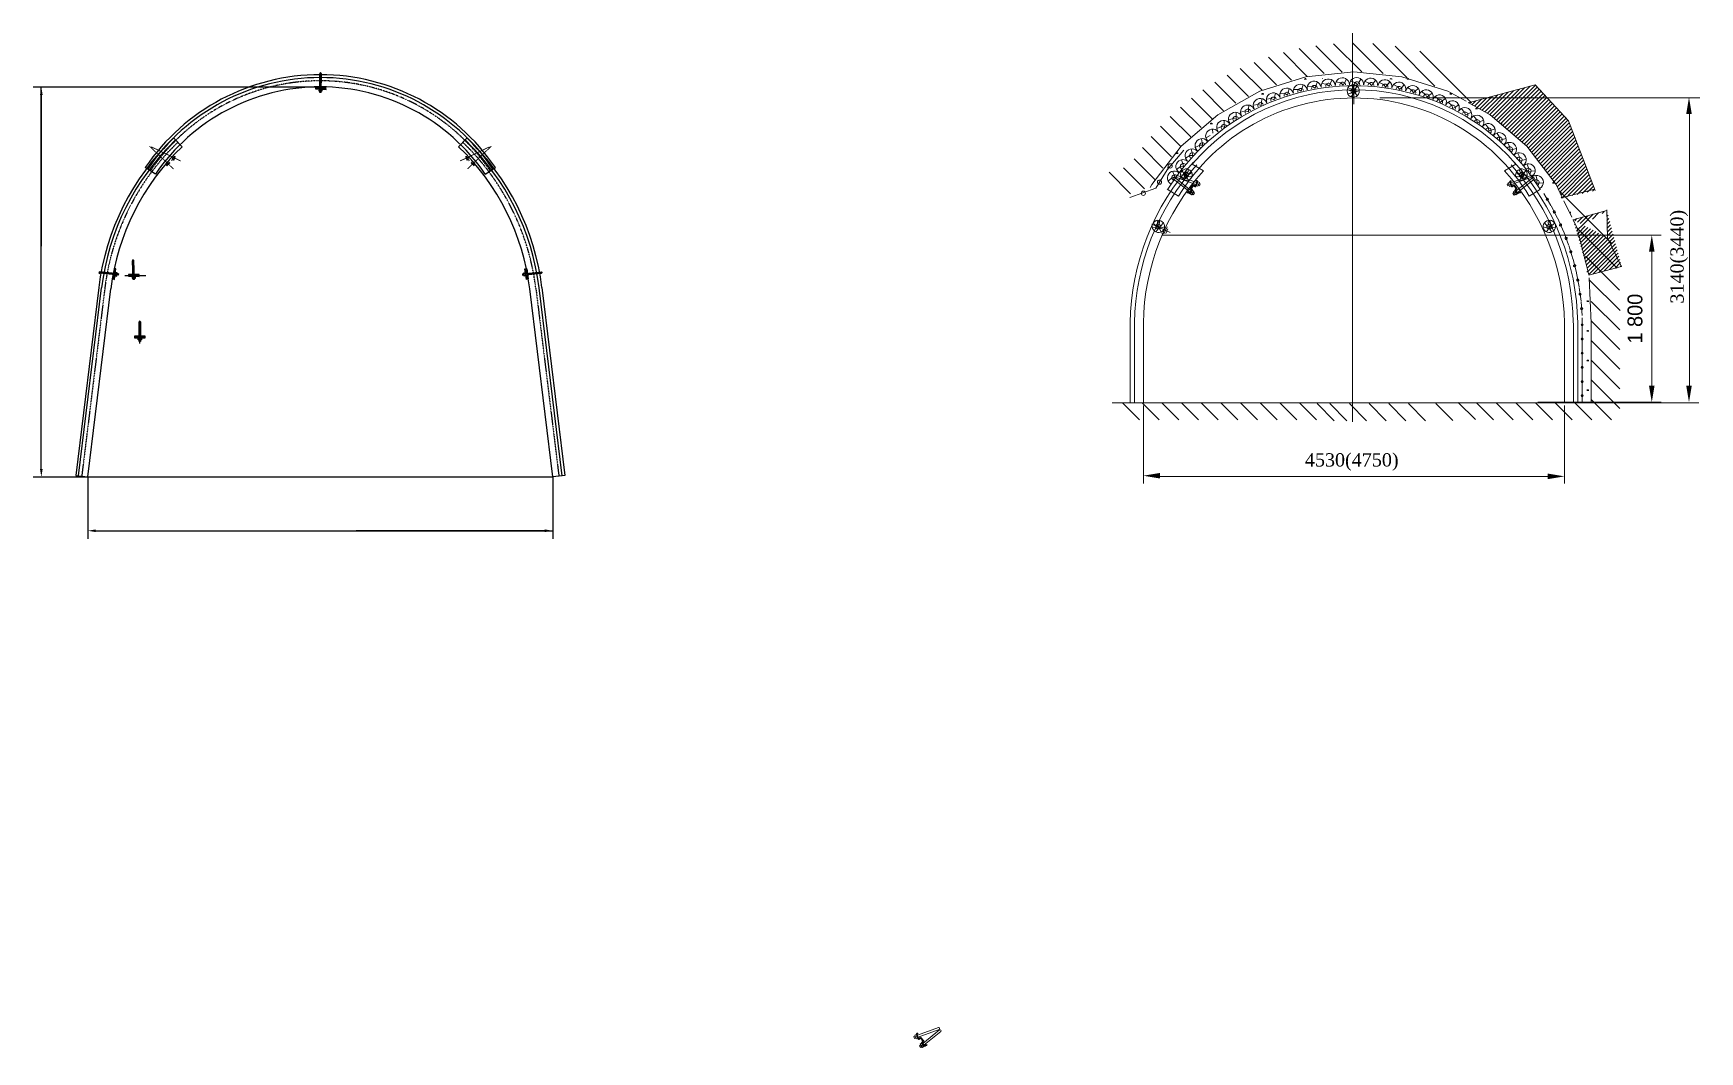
# Model space of a CAD drawing. Header units: millimetres. Extents: x -46762 to 161452, y -66984 to 31524.
# Drawn here: x 75306 to 94044, y 20070 to 31524 of the extents above; entities that cross this region are included whole.
import ezdxf

# ---------------------------------------------------------------- set-up
doc = ezdxf.new("R2010")
doc.units = ezdxf.units.MM
doc.header["$LTSCALE"] = 0.5
doc.linetypes.add('IRA2', pattern=[4, 2, -1, 0, -1])
doc.layers.add('АП155', color=130, linetype='Continuous')
doc.styles.get("Standard").update_dxf_attribs({"font": 'TIMES.TTF'})
doc.styles.add('‘’ЂЌ„Ђђ’', font='txt')
pattern_1 = [(45, (-37921.782, 91873.847), (-22.381717, 22.381717), [])]

# ---------------------------------------------------------------- blocks, each defined once
blk = doc.blocks.new('змк')
at = {"color": 7, "linetype": 'Continuous'}
for points, const_width in [([(151003, -99103), (151197, -99422)], 10), ([(151021, -99116), (151299, -99356)], 10), ([(151200, -99330), (151246, -99263)], 10), ([(151220, -99329), (151251, -99286)], 20), ([(151104, -99362), (151178, -99318)], 10), ([(151129, -99366), (151177, -99339)], 20)]:
    blk.add_lwpolyline(points, dxfattribs=dict(at, const_width=const_width))
blk = doc.blocks.new('A$C0CA9413D')
h = blk.add_hatch(color=256)
h.paths.add_polyline_path([(0, 0), (18, 3), (13, 39), (-5, 37)])
h.paths.add_polyline_path([(10, 79), (24, -39), (44, -35), (30, 80)])
edge = h.paths.add_edge_path()
edge.add_line((-17, 8), (-20, 23))
edge.add_line((-17, 8), (194, 42))
edge.add_line((-20, 23), (187, 57))
edge.add_arc((190, 50), 8.33, 295.5173, 475.5173)
h = blk.add_hatch(color=256)
h.paths.add_polyline_path([(-4, 26), (-20, 23), (-17, 8), (-1, 10)])
h.paths.add_polyline_path([(114, 29), (112, 45), (41, 33), (43, 17)])
h.paths.add_polyline_path([(144, 50), (112, 45), (114, 29), (146, 34)])
blk.add_hatch(color=256).paths.add_polyline_path([(194, 42, 0.999659), (187, 57), (112, 45), (114, 29)])
for points in [[(-20, 23), (187, 57)], [(-17, 8), (-20, 23)], [(-17, 8), (194, 42)], [(176, 53), (176, 54)]]:
    blk.add_lwpolyline(points)
for points in [[(0, 0), (18, 3), (13, 39), (-5, 37)], [(10, 79), (24, -39), (44, -35), (30, 80)]]:
    blk.add_lwpolyline(points, close=True)
blk.add_arc((190, 50), 8.33, 295.5173, 115.5173)
blk = doc.blocks.new('змк2')
at = {"rotation": 80.65519003907019}
blk.add_blockref('A$C0CA9413D', (152733, -98691), dxfattribs=at)
blk = doc.blocks.new('верблюд')
at = {"layer": 'АП155', "color": 7, "lineweight": 9}
for p, q in [((-220599, -79681), (-220460, -79881)), ((-220441, -79868), (-220580, -79668)), ((-220575, -79664), (-220372, -79814)), ((-220358, -79796), (-220561, -79645)), ((-220493, -79873), (-220486, -79868)), ((-220493, -79875), (-220491, -79879)), ((-220488, -79880), (-220487, -79879)), ((-220484, -79879), (-220468, -79895)), ((-220483, -79868), (-220467, -79884)), ((-220465, -79895), (-220426, -79868)), ((-220464, -79884), (-220436, -79865)), ((-220463, -79896), (-220426, -79870)), ((-220443, -79838), (-220402, -79809)), ((-220436, -79863), (-220443, -79840)), ((-220435, -79876), (-220436, -79875)), ((-220425, -79866), (-220433, -79843)), ((-220432, -79841), (-220403, -79820)), ((-220430, -79871), (-220430, -79871)), ((-220426, -79870), (-220415, -79886)), ((-220385, -79838), (-220400, -79821)), ((-220384, -79826), (-220399, -79809)), ((-220374, -79832), (-220383, -79838)), ((-220353, -79789), (-220380, -79825)), ((-220342, -79789), (-220374, -79832)), ((-220371, -79829), (-220344, -79793)), ((-220355, -79840), (-220371, -79829)), ((-220365, -79819), (-220364, -79820)), ((-220357, -79781), (-220353, -79787)), ((-220342, -79823), (-220357, -79811)), ((-220356, -79778), (-220352, -79776)), ((-220328, -79805), (-220355, -79840)), ((-220351, -79802), (-220351, -79801)), ((-220349, -79776), (-220342, -79787)), ((-220349, -79831), (-220335, -79841)), ((-220344, -79793), (-220328, -79805)), ((-220322, -79823), (-220335, -79813)), ((-220335, -79841), (-220322, -79823)), ((-220452, -79912), (-220463, -79896)), ((-220460, -79892), (-220460, -79892)), ((-220455, -79888), (-220454, -79890)), ((-220415, -79886), (-220452, -79912)), ((-220445, -79883), (-220433, -79899)), ((-220443, -79906), (-220434, -79919)), ((-220434, -79919), (-220415, -79905)), ((-220415, -79905), (-220424, -79892))]:
    blk.add_line(p, q, dxfattribs=at)
for centre, radius, start, end in [((-220588, -79678), 12.2, 52.9902, 196.7353), ((-220564, -79657), 12.3, 72.3274, 213.5218), ((-220492, -79874), 1.92, 124.8283, 214.8283), ((-220489, -79878), 1.92, 214.8283, 304.8283), ((-220486, -79880), 1.92, 45.6214, 124.8283), ((-220485, -79869), 1.74, 40.5391, 129.9106), ((-220442, -79839), 1.92, 124.8283, 198.8703), ((-220438, -79863), 1.92, 304.8283, 18.8703), ((-220431, -79843), 1.92, 124.8283, 198.8703), ((-220427, -79867), 1.92, 304.8283, 18.8703), ((-220402, -79822), 1.92, 42.5825, 124.8283), ((-220401, -79811), 1.92, 42.5825, 124.8283), ((-220384, -79836), 1.92, 222.5825, 304.8283), ((-220382, -79824), 2.92, 239.3212, 323.1696), ((-220375, -79831), 1.92, 304.8283, 323.1975), ((-220375, -79831), 1.92, 304.8283, 323.1975), ((-220375, -79831), 1.92, 304.8283, 323.1975), ((-220375, -79831), 1.92, 304.8283, 323.1975), ((-220355, -79780), 1.92, 115.0505, 214.8283), ((-220354, -79788), 1.92, 323.1975, 34.8283), ((-220351, -79777), 1.92, 34.8283, 115.0505), ((-220344, -79788), 1.92, 323.1975, 34.8283), ((-220466, -79894), 1.69, 218.7556, 311.6941), ((-220465, -79883), 1.92, 225.6214, 304.8283)]:
    blk.add_arc(centre, radius, start, end, dxfattribs=at)
blk = doc.blocks.new('ск16')
for points in [[(76563, 28117), (76443, 28117), (76443, 28097), (76563, 28097)], [(76522, 28097), (76522, 28075), (76484, 28075), (76484, 28097)], [(76495, 28075), (76511, 28075), (76511, 28057), (76495, 28057)]]:
    blk.add_hatch(color=9).paths.add_polyline_path(points)
h = blk.add_hatch(color=9)
edge = h.paths.add_edge_path()
edge.add_line((76511, 28277), (76511, 28117))
edge.add_line((76511, 28117), (76495, 28117))
edge.add_line((76495, 28117), (76495, 28277))
edge.add_arc((76503, 28277), 8, 0, 180, ccw=False)
at = {"color": 7}
for p, q in [((76443, 28117), (76443, 28097)), ((76563, 28117), (76443, 28117)), ((76495, 28117), (76495, 28277)), ((76511, 28117), (76511, 28277)), ((76563, 28097), (76563, 28117)), ((76443, 28097), (76563, 28097)), ((76495, 28075), (76495, 28057)), ((76511, 28075), (76511, 28057))]:
    blk.add_line(p, q, dxfattribs=at)
for points in [[(76511, 28277), (76511, 28117), (76495, 28117), (76495, 28277)], [(76503, 28097), (76522, 28097), (76522, 28075), (76484, 28075), (76484, 28097), (76522, 28097)], [(76522, 28097), (76522, 28075), (76484, 28075), (76484, 28097), (76522, 28097)], [(76495, 28075), (76511, 28075), (76511, 28057), (76495, 28057), (76495, 28075)]]:
    blk.add_lwpolyline(points, dxfattribs=at)
blk.add_arc((76503, 28277), 8, 0, 180, dxfattribs=at)

msp = doc.modelspace()

# ---------------------------------------------------------------- hatches: boundary and pattern name
at = {"lineweight": 9}
h = msp.add_hatch(dxfattribs=at)
h.set_pattern_fill('ANSI31', scale=9.9693, style=0)
h.set_pattern_definition(pattern_1)
edge = h.paths.add_edge_path()
edge.add_line((92499.04, 29678.49), (92429.4, 29822.32))
edge.add_line((92429.4, 29822.32), (92098.84, 30253.06))
edge.add_line((92098.84, 30253.06), (91688.01, 30608.05))
edge.add_line((91688.01, 30608.05), (91440.4, 30746.24))
edge.add_line((91439.92, 30742.08), (92193.71, 30944.06))
edge.add_line((92193.71, 30944.06), (92570.53, 30538.11))
edge.add_line((92570.53, 30538.11), (92868.36, 29754.4))
edge.add_line((92504.7, 29675.34), (92862.02, 29771.08))
h = msp.add_hatch(dxfattribs=at)
h.set_pattern_fill('ANSI31', scale=9.9693, style=0)
h.set_pattern_definition(pattern_1)
edge = h.paths.add_edge_path()
edge.add_line((92999.12, 29536.7), (93006.38, 29224.66))
edge.add_line((92618.26, 29427.1), (92999.29, 29529.2))
edge.add_line((92666.03, 29333.65), (92621.7, 29425.2))
edge.add_line((92798.96, 28807.22), (92666.03, 29333.65))
edge.add_line((92796.22, 28803.92), (93164.06, 28902.48))
edge.add_line((93006.38, 29224.66), (93166.2, 28898.11))
h = msp.add_hatch(color=256)
h.paths.add_polyline_path([(76453.74, 28771.44), (76453.32, 28790.1), (76416.41, 28789.27), (76416.83, 28770.61)])
h.paths.add_polyline_path([(76376.91, 28790.67), (76495.01, 28790.3), (76494.33, 28810.53), (76377.71, 28810.73)])
edge = h.paths.add_edge_path()
edge.add_line((76444.11, 28755.12), (76428.38, 28754.34))
edge.add_line((76444.11, 28755.12), (76435.88, 28968.89))
edge.add_line((76428.38, 28754.34), (76420.08, 28963.64))
edge.add_arc((76427.98, 28966.26), 8.33, 18.40874, 198.40874)
msp.add_hatch(color=256).paths.add_polyline_path([(76435.88, 28968.89, 0.99965899), (76420.08, 28963.64), (76423.07, 28888.08), (76438.99, 28888.05)])
h = msp.add_hatch(color=256)
h.paths.add_polyline_path([(76427.72, 28770.85), (76428.38, 28754.34), (76444.11, 28755.12), (76443.49, 28771.21)])
h.paths.add_polyline_path([(76438.99, 28888.05), (76423.07, 28888.08), (76425.94, 28815.87), (76441.77, 28815.84)])
h.paths.add_polyline_path([(76421.77, 28920.88), (76423.07, 28888.08), (76438.99, 28888.05), (76437.73, 28920.85)])

# ---------------------------------------------------------------- linework, layer by layer
at = {"color": 7, "lineweight": 9}
for p, q in [((90138.16, 31523.72), (90138.16, 27153.24)), ((91439.92, 30742.08), (92193.71, 30944.06)), ((92193.71, 30944.06), (92570.53, 30538.11)), ((92570.53, 30538.11), (92868.36, 29754.4)), ((88056.35, 29988.68), (88243.39, 30209.06)), ((87926.86, 29782.67), (88056.35, 29988.68)), ((87634.32, 29677.27), (87926.86, 29782.67)), ((92504.7, 29675.34), (92862.02, 29771.08)), ((92618.26, 29427.1), (92999.29, 29529.2)), ((92999.12, 29536.7), (93006.38, 29224.66)), ((92406.59, 29253.39), (87999.25, 29253.39)), ((92225.1, 29254.84), (93609.89, 29254.84)), ((93006.38, 29224.66), (93166.2, 28898.11)), ((93505.39, 27561.94), (93505.39, 29066.74)), ((92796.22, 28803.92), (93164.06, 28902.48)), ((92225.1, 27373.84), (93609.89, 27373.84))]:
    msp.add_line(p, q, dxfattribs=at)
at = {"color": 7, "linetype": 'ByBlock', "lineweight": 9}
for p, q in [((89631.96, 31039.19), (89362.96, 31308.2)), ((89822.14, 31070.15), (89541.01, 31351.28)), ((90025.52, 31087.9), (89728.93, 31384.49)), ((90244.95, 31089.6), (89928.14, 31406.41)), ((90484.94, 31070.74), (90140.64, 31415.04)), ((90753.41, 31023.4), (90369.34, 31407.47)), ((91067.05, 30930.89), (90618.86, 31379.09)), ((91478.23, 30740.84), (90897.18, 31321.9)), ((89124.03, 30883.73), (88878.69, 31129.07)), ((89284.09, 30944.8), (89032.5, 31196.39)), ((89453.07, 30996.96), (89193.72, 31256.3)), ((88827.91, 30737.59), (88591.5, 30974)), ((88972.16, 30814.47), (88731.81, 31054.82)), ((89615.78, 31035.9), (89097.95, 30872.64)), ((89585.62, 30944.91), (89571.05, 30900.2)), ((89622.33, 31006.31), (89598.27, 31006.31)), ((89604.32, 31006.36), (89600.47, 31013.03)), ((89607.3, 31006.47), (89607.3, 31016.09)), ((89610.3, 31006.47), (89610.3, 31018.5)), ((89613.31, 31006.47), (89613.31, 31016.09)), ((90155.92, 31091.08), (89615.78, 31035.9)), ((89616.38, 31006.31), (89620.23, 31012.98)), ((89689.53, 30925.92), (89632.91, 30930.89)), ((89718.49, 30905.82), (89689.53, 30925.92)), ((89728.77, 30933), (89718.49, 30905.82)), ((89746.21, 30976.68), (89728.77, 30933)), ((89848.67, 30951), (89792.49, 30959.62)), ((89802.75, 31017.34), (89802.75, 31018.5)), ((89876.26, 30929.07), (89848.67, 30951)), ((89888.29, 30955.53), (89876.26, 30929.07)), ((89908.52, 30997.98), (89888.29, 30955.53)), ((90009.1, 30965.72), (89953.6, 30977.97)), ((90035.22, 30942.05), (90009.1, 30965.72)), ((90048.93, 30967.67), (90035.22, 30942.05)), ((90071.87, 31008.73), (90048.93, 30967.67)), ((90170.15, 30970.02), (90115.56, 30985.83)), ((90142.58, 30945.77), (90152.82, 30904.68)), ((90696.06, 31035.9), (90155.92, 31091.08)), ((90156.12, 30726.83), (90156.12, 30951.58)), ((90190.7, 30931.49), (90169.22, 30897.12)), ((90194.67, 30944.71), (90170.15, 30970.02)), ((90210.02, 30969.39), (90194.67, 30944.71)), ((90235.57, 31008.87), (90210.02, 30969.39)), ((90331.13, 30963.88), (90277.68, 30983.19)), ((90353.97, 30937.03), (90331.13, 30963.88)), ((90370.88, 30960.67), (90353.97, 30937.03)), ((90398.93, 30998.41), (90370.88, 30960.67)), ((90491.38, 30947.32), (90439.3, 30970.06)), ((90512.43, 30919.05), (90491.38, 30947.32)), ((90530.84, 30941.54), (90512.43, 30919.05)), ((90561.28, 30977.39), (90530.84, 30941.54)), ((90564.96, 31009.13), (90562.7, 31013.03)), ((90569.53, 31008.4), (90569.53, 31016.09)), ((90572.54, 31007.92), (90572.54, 31018.5)), ((90575.55, 31007.43), (90575.55, 31016.09)), ((90578.94, 31006.88), (90582.47, 31012.98)), ((90584.57, 31006.31), (90582.42, 31006.31)), ((90650.23, 30920.42), (90599.72, 30946.48)), ((90669.4, 30890.84), (90650.23, 30920.42)), ((90721.92, 30945.9), (90689.23, 30912.1)), ((91213.89, 30872.64), (90696.06, 31035.9)), ((90777.01, 31006.31), (90752.96, 31006.31)), ((90759, 31006.36), (90755.15, 31013.03)), ((90761.98, 31006.47), (90761.98, 31016.09)), ((90764.99, 31006.47), (90764.99, 31018.49)), ((90767.99, 31006.47), (90767.99, 31016.09)), ((90771.06, 31006.31), (90774.91, 31012.98)), ((88560.74, 30562.5), (88329.53, 30793.71)), ((88690.87, 30653.49), (88457.48, 30886.89)), ((89097.95, 30872.64), (88623.83, 30608.05)), ((89115.21, 30741.65), (89112.24, 30712.73)), ((89120.87, 30788.33), (89115.21, 30741.65)), ((89141.21, 30839.64), (89117.16, 30839.64)), ((89123.2, 30839.7), (89119.35, 30846.37)), ((89126.18, 30839.81), (89126.18, 30849.43)), ((89129.18, 30839.81), (89129.18, 30851.84)), ((89132.19, 30839.81), (89132.19, 30849.43)), ((89135.26, 30839.65), (89139.11, 30846.31)), ((89226.49, 30789.78), (89169.98, 30783.71)), ((89258.79, 30775.66), (89226.49, 30789.78)), ((89263.63, 30804.32), (89258.79, 30775.66)), ((89272.3, 30850.53), (89263.63, 30804.32)), ((89377.79, 30845.14), (89321, 30842.75)), ((89409.1, 30828.95), (89377.79, 30845.14)), ((89415.78, 30857.24), (89409.1, 30828.95)), ((89427.43, 30902.8), (89415.78, 30857.24)), ((89532.35, 30890.58), (89475.53, 30891.87)), ((89562.55, 30872.4), (89532.35, 30890.58)), ((89571.05, 30900.2), (89562.55, 30872.4)), ((90106.68, 30880.47), (90082.31, 30892.42)), ((90134.85, 30897.12), (90087.59, 30910.01)), ((90134.85, 30854.17), (90087.6, 30841.27)), ((90156.33, 30875.64), (90106.68, 30880.47)), ((90149.06, 30835.73), (90122.85, 30810.32)), ((90156.33, 30875.64), (90134.85, 30897.12)), ((90156.33, 30875.65), (90134.85, 30854.17)), ((90156.32, 30875.64), (90149.06, 30835.73)), ((90152.82, 30904.68), (90156.32, 30875.64)), ((90169.22, 30897.12), (90156.33, 30875.64)), ((90169.22, 30854.17), (90156.33, 30875.65)), ((90186.61, 30868.38), (90156.33, 30875.64)), ((90190.7, 30819.81), (90169.22, 30854.17)), ((90216.24, 30875.65), (90186.61, 30868.38)), ((90446.25, 30796.99), (94044.01, 30796.99)), ((90689.23, 30912.1), (90669.4, 30890.84)), ((90806.99, 30883.29), (90758.28, 30912.57)), ((90824.21, 30852.53), (90806.99, 30883.29)), ((90845.37, 30872.46), (90824.21, 30852.53)), ((90880.19, 30904.07), (90845.37, 30872.46)), ((90961.03, 30836.08), (90914.31, 30868.45)), ((90976.22, 30804.27), (90961.03, 30836.08)), ((90998.62, 30822.78), (90976.22, 30804.27)), ((91035.41, 30852.07), (90998.62, 30822.78)), ((91111.68, 30778.99), (91067.16, 30814.32)), ((91124.77, 30746.27), (91111.68, 30778.99)), ((91148.33, 30763.29), (91124.77, 30746.27)), ((91186.94, 30790.13), (91148.33, 30763.29)), ((91416.35, 30759.66), (91213.89, 30872.64)), ((91258.31, 30712.26), (91216.18, 30750.41)), ((91258.13, 30839.64), (91234.08, 30839.64)), ((91240.12, 30839.7), (91236.27, 30846.37)), ((91243.1, 30839.8), (91243.1, 30849.42)), ((91246.1, 30839.8), (91246.1, 30851.83)), ((91249.11, 30839.8), (91249.11, 30849.42)), ((91252.18, 30839.65), (91256.03, 30846.31)), ((91688.01, 30608.05), (91440.4, 30746.24)), ((88320.4, 30360.58), (88091.3, 30589.67)), ((88437.29, 30464.81), (88207.5, 30694.6)), ((88623.83, 30608.05), (88213, 30253.06)), ((88695.14, 30544.9), (88698.61, 30498.01)), ((88798.49, 30566.73), (88744.21, 30549.86)), ((88832.9, 30559.12), (88798.49, 30566.73)), ((88831.69, 30635.19), (88832.11, 30588.17)), ((88832.11, 30588.17), (88832.9, 30559.12)), ((88936.23, 30650.28), (88880.98, 30636.96)), ((88970.08, 30640.45), (88936.23, 30650.28)), ((88971.18, 30669.5), (88970.08, 30640.45)), ((88973.8, 30716.45), (88971.18, 30669.5)), ((89079.1, 30724.74), (89023.1, 30715.02)), ((89112.24, 30712.73), (89079.1, 30724.74)), ((91269.26, 30678.76), (91258.31, 30712.26)), ((91293.88, 30694.22), (91269.26, 30678.76)), ((91334.14, 30718.51), (91293.88, 30694.22)), ((91400.32, 30636.18), (91360.74, 30676.97)), ((91409.08, 30602.04), (91400.32, 30636.18)), ((91434.64, 30615.87), (91409.08, 30602.04)), ((91476.4, 30637.5), (91434.64, 30615.87)), ((91537.1, 30551.06), (91500.25, 30594.33)), ((91546.8, 30672.98), (91522.75, 30672.98)), ((91528.79, 30673.03), (91524.94, 30679.7)), ((91531.77, 30673.13), (91531.77, 30682.76)), ((91534.78, 30673.13), (91534.78, 30685.16)), ((91543.63, 30516.42), (91537.1, 30551.06)), ((91537.78, 30673.13), (91537.78, 30682.76)), ((91540.85, 30672.98), (91544.7, 30679.65)), ((91613.1, 30547.45), (91570.03, 30528.57)), ((92098.84, 30253.06), (91688.01, 30608.05)), ((93929.87, 30672.37), (93929.87, 27492.16)), ((88106.06, 30132.65), (87876.26, 30362.45)), ((88209.99, 30249.85), (87980.89, 30478.95)), ((88540.65, 30373.78), (88489.02, 30350.04)), ((88563.87, 30506.31), (88539.81, 30506.31)), ((88545.86, 30506.37), (88542.01, 30513.04)), ((88548.83, 30506.48), (88548.83, 30516.1)), ((88551.84, 30506.48), (88551.84, 30518.51)), ((88554.85, 30506.48), (88554.85, 30516.1)), ((88557.92, 30506.32), (88561.77, 30512.98)), ((88564.72, 30445.96), (88571.22, 30399.39)), ((88666.44, 30474.44), (88613.38, 30454.09)), ((88701.28, 30469.07), (88666.44, 30474.44)), ((88698.61, 30498.01), (88701.28, 30469.07)), ((91570.03, 30528.57), (91543.63, 30516.42)), ((91668.08, 30457.26), (91634.11, 30502.82)), ((91672.35, 30422.27), (91668.08, 30457.26)), ((91699.49, 30432.69), (91672.35, 30422.27)), ((91743.69, 30448.73), (91699.49, 30432.69)), ((91792.71, 30355.17), (91761.76, 30402.84)), ((91823.91, 30506.31), (91811.42, 30506.31)), ((91817.46, 30506.37), (91813.61, 30513.04)), ((91820.44, 30506.47), (91820.44, 30509.09)), ((91823.45, 30506.47), (91823.45, 30506.69)), ((88008.7, 30008.88), (87777.46, 30240.12)), ((88213, 30253.06), (87882.44, 29822.32)), ((88178.98, 30172.99), (88154.92, 30172.99)), ((88160.96, 30173.04), (88157.12, 30179.71)), ((88163.94, 30173.15), (88163.94, 30182.78)), ((88166.95, 30173.15), (88166.95, 30185.18)), ((88169.95, 30173.15), (88169.95, 30182.78)), ((88173.03, 30172.99), (88176.88, 30179.65)), ((88324.46, 30223.8), (88336.93, 30178.46)), ((88336.93, 30178.46), (88345.14, 30150.58)), ((88421.65, 30265.19), (88371.66, 30238.15)), ((88456.88, 30264.37), (88421.65, 30265.19)), ((88440.99, 30338.78), (88450.5, 30292.72)), ((88450.5, 30292.72), (88456.88, 30264.37)), ((91794.71, 30319.98), (91792.71, 30355.17)), ((91822.46, 30328.61), (91794.71, 30319.98)), ((91867.61, 30341.77), (91822.46, 30328.61)), ((91910.46, 30245.22), (91882.67, 30294.8)), ((91910.18, 30209.98), (91910.46, 30245.22)), ((91938.43, 30216.8), (91910.18, 30209.98)), ((91984.34, 30227), (91938.43, 30216.8)), ((92020.85, 30127.88), (91996.33, 30179.15)), ((92429.4, 29822.32), (92098.84, 30253.06)), ((87802.31, 29772.97), (87565.85, 30009.43)), ((87918.02, 29878.42), (87684.59, 30111.86)), ((88069.05, 30006.32), (88058.7, 30006.32)), ((88064.74, 30006.38), (88060.89, 30013.05)), ((88067.72, 30006.49), (88067.72, 30016.11)), ((88070.72, 30008.53), (88070.72, 30018.52)), ((88073.73, 30012.47), (88073.73, 30016.11)), ((88205.96, 30026.05), (88159.88, 29992.78)), ((88241, 30029.79), (88205.96, 30026.05)), ((88215.63, 30101.52), (88231, 30057.08)), ((88231, 30057.08), (88241, 30029.79)), ((88309.93, 30149.12), (88261.79, 30118.9)), ((88263.58, 29955.92), (88280.48, 29998.74)), ((88345.14, 30150.58), (88309.93, 30149.12)), ((88462.63, 29976.1), (88336.4, 30053.4)), ((91849.21, 29976.1), (91975.44, 30053.4)), ((92018.28, 30092.73), (92020.85, 30127.88)), ((92046.92, 30097.7), (92018.28, 30092.73)), ((92048.26, 29955.92), (92031.36, 29998.74)), ((92093.39, 30104.91), (92046.92, 30097.7)), ((92123.4, 30003.63), (92102.25, 30056.38)), ((92118.56, 29968.72), (92123.4, 30003.63)), ((92305.04, 30006.32), (92292.54, 30006.32)), ((92298.58, 30006.38), (92294.73, 30013.04)), ((92301.56, 30006.47), (92301.56, 30011.02)), ((92304.57, 30006.47), (92304.57, 30006.96)), ((87642.71, 29719.87), (87402.29, 29960.29)), ((87882.44, 29822.32), (87866.32, 29789.02)), ((88110.18, 29896.51), (88066.35, 29860.32)), ((88144.91, 29902.51), (88110.18, 29896.51)), ((88114.94, 29972.45), (88133.16, 29929.1)), ((88133.16, 29929.1), (88144.91, 29902.51)), ((88206.27, 29933.25), (88244.22, 29930.06)), ((88244.22, 29930.06), (88267.65, 29927.66)), ((88267.65, 29927.66), (88263.58, 29955.92)), ((88267.64, 29927.67), (88295.9, 29931.74)), ((88276.54, 29905.88), (88267.64, 29927.67)), ((88290.31, 29870.36), (88276.54, 29905.88)), ((88295.9, 29931.74), (88332.21, 29960.04)), ((92015.94, 29931.74), (91979.63, 29960.04)), ((92044.2, 29927.67), (92015.94, 29931.74)), ((92021.53, 29870.36), (92035.3, 29905.88)), ((92035.3, 29905.88), (92044.2, 29927.67)), ((92044.19, 29927.66), (92048.26, 29955.92)), ((92067.62, 29930.06), (92044.19, 29927.66)), ((92105.57, 29933.25), (92067.62, 29930.06)), ((92147.46, 29971.83), (92118.56, 29968.72)), ((92194.3, 29976.01), (92147.46, 29971.83)), ((92217.69, 29873), (92200, 29927.01)), ((92210.6, 29838.48), (92217.69, 29873)), ((92239.64, 29839.71), (92210.6, 29838.48)), ((92286.65, 29840.85), (92239.64, 29839.71)), ((92412.82, 29839.66), (92388.76, 29839.66)), ((92394.8, 29839.71), (92390.95, 29846.38)), ((92397.78, 29839.81), (92397.78, 29849.43)), ((92400.79, 29839.81), (92400.79, 29851.84)), ((92403.8, 29839.81), (92403.8, 29849.43)), ((92406.86, 29839.66), (92410.71, 29846.33)), ((92499.04, 29678.49), (92429.4, 29822.32)), ((88183.49, 29691.97), (88057.26, 29769.28)), ((92128.35, 29691.97), (92254.58, 29769.28)), ((92292.49, 29723.59), (92372.14, 29588.1)), ((93057.56, 29161.51), (92476.97, 29742.1)), ((92509.04, 29672.99), (92484.98, 29672.99)), ((92491.02, 29673.05), (92487.18, 29679.71)), ((92494.01, 29673.14), (92494.01, 29682.77)), ((92497.01, 29673.14), (92497.01, 29685.17)), ((92500.02, 29673.14), (92500.02, 29682.77)), ((92503.09, 29673), (92506.93, 29679.67)), ((92606.67, 29456.23), (92517.72, 29639.92)), ((87943.32, 29373.58), (87951.3, 29421.9)), ((87970.19, 29392.25), (87969.48, 29419.37)), ((92341.65, 29392.25), (92342.36, 29419.37)), ((92368.52, 29373.58), (92360.54, 29421.9)), ((92375.08, 29583.66), (92446.78, 29443.8)), ((92449.46, 29439.2), (92512.97, 29295.43)), ((92596.25, 29506.33), (92581.21, 29506.33)), ((92587.25, 29506.38), (92583.4, 29513.05)), ((92590.23, 29506.48), (92590.23, 29516.1)), ((92593.24, 29506.48), (92593.24, 29513.08)), ((92666.03, 29333.65), (92621.7, 29425.2)), ((88089.25, 29283.27), (87884.94, 29376.94)), ((87888.8, 29337.13), (87928.99, 29342.33)), ((87895.87, 29386.83), (87928.95, 29360.39)), ((87928.91, 29290.64), (87947.87, 29314.55)), ((87928.95, 29360.39), (87953.89, 29345.1)), ((87928.99, 29342.33), (87953.89, 29345.1)), ((87953.89, 29345.1), (87943.32, 29373.58)), ((87947.87, 29314.55), (87953.88, 29345.1)), ((87953.88, 29345.1), (87970.19, 29392.25)), ((87953.88, 29345.1), (87982.36, 29355.67)), ((87968.03, 29324.43), (87953.88, 29345.1)), ((87953.89, 29345.1), (87993.19, 29335.07)), ((87990.31, 29290.58), (87968.03, 29324.43)), ((87982.36, 29355.67), (88013.77, 29393.25)), ((88017.71, 29267.25), (87990.21, 29279.86)), ((87993.19, 29335.07), (88027.22, 29348.31)), ((88054.7, 29347.92), (88017.71, 29267.25)), ((88063.65, 29325.96), (88039.29, 29272.84)), ((92318.65, 29335.07), (92284.62, 29348.31)), ((92329.48, 29355.67), (92298.07, 29393.25)), ((92357.95, 29345.1), (92318.65, 29335.07)), ((92321.53, 29290.58), (92343.81, 29324.43)), ((92357.96, 29345.1), (92329.48, 29355.67)), ((92357.96, 29345.1), (92341.65, 29392.25)), ((92343.81, 29324.43), (92357.96, 29345.1)), ((92357.95, 29345.1), (92368.52, 29373.58)), ((92382.89, 29360.39), (92357.95, 29345.1)), ((92382.85, 29342.33), (92357.95, 29345.1)), ((92363.97, 29314.55), (92357.96, 29345.1)), ((92382.93, 29290.64), (92363.97, 29314.55)), ((92423.04, 29337.13), (92382.85, 29342.33)), ((92415.97, 29386.83), (92382.89, 29360.39)), ((92515.38, 29290.69), (92570.48, 29143.49)), ((92798.96, 28807.22), (92666.03, 29333.65)), ((93114.75, 28883.19), (92667.02, 29330.92)), ((92572.61, 29138.61), (92619.12, 28988.48)), ((92620.97, 28983.49), (92658.73, 28830.93)), ((93143.13, 28633.68), (92759.53, 29017.28)), ((92660.29, 28825.83), (92689.19, 28671.35)), ((92794, 28839.68), (92773.66, 28839.68)), ((92779.7, 28839.73), (92775.85, 28846.39)), ((92782.68, 28839.82), (92782.68, 28849.44)), ((92785.68, 28839.82), (92785.68, 28851.85)), ((92788.69, 28839.82), (92788.69, 28849.44)), ((92791.76, 28839.68), (92793.52, 28842.73)), ((92822.71, 28264.78), (92800.47, 28772.86)), ((93150.71, 28404.97), (92806.87, 28748.81)), ((92690.44, 28666.17), (92710.37, 28510.27)), ((92711.33, 28505.03), (92722.23, 28348.24)), ((92779.7, 28506.4), (92775.85, 28513.06)), ((92797.71, 28506.35), (92776.01, 28506.35)), ((92782.68, 28506.49), (92782.68, 28516.12)), ((92785.68, 28506.49), (92785.68, 28518.52)), ((92788.69, 28506.49), (92788.69, 28516.12)), ((92791.76, 28506.35), (92795.6, 28513.02)), ((93146.71, 28187.84), (92825.72, 28508.82)), ((92724.03, 28322.28), (92723.54, 28165.11)), ((87638.67, 27367.55), (87638.67, 28264.78)), ((87688.52, 27367.55), (87688.52, 28264.78)), ((87788.21, 27367.55), (87788.21, 28264.78)), ((92523.63, 27367.55), (92523.63, 28264.78)), ((92623.32, 27367.55), (92623.32, 28264.78)), ((92673.17, 27367.55), (92673.17, 28264.78)), ((92724.03, 28162.77), (92723.54, 28005.6)), ((92797.71, 28173.02), (92773.66, 28173.02)), ((92779.7, 28173.07), (92775.85, 28179.74)), ((92782.68, 28173.16), (92782.68, 28182.79)), ((92785.68, 28173.16), (92785.68, 28185.19)), ((92788.69, 28173.16), (92788.69, 28182.79)), ((92791.75, 28173.02), (92795.6, 28179.69)), ((92822.71, 27367.55), (92822.71, 28264.78)), ((93146.71, 27966.71), (92824.02, 28289.39)), ((92724.03, 28003.26), (92723.54, 27846.1)), ((93146.71, 27745.58), (92822.71, 28069.58)), ((92724.03, 27843.75), (92723.54, 27686.59)), ((92797.71, 27839.69), (92773.66, 27839.69)), ((92779.7, 27839.74), (92775.85, 27846.41)), ((92782.68, 27839.84), (92782.68, 27849.46)), ((92785.68, 27839.84), (92785.68, 27851.86)), ((92788.69, 27839.84), (92788.69, 27849.46)), ((92791.75, 27839.69), (92795.6, 27846.36)), ((93146.71, 27524.44), (92822.71, 27848.45)), ((92724.03, 27684.24), (92723.54, 27527.08)), ((93082.48, 27367.55), (92822.71, 27627.32)), ((93146.71, 27367.55), (87435.6, 27367.55)), ((87489.13, 27367.55), (92822.71, 27367.55)), ((87746.1, 27175.64), (87554.19, 27367.55)), ((87788.21, 27367.55), (87638.67, 27367.55)), ((87967.23, 27175.64), (87775.32, 27367.55)), ((90155.92, 27367.55), (87788.21, 27367.55)), ((88188.36, 27175.64), (87996.46, 27367.55)), ((88409.5, 27175.64), (88217.59, 27367.55)), ((88630.63, 27175.64), (88438.72, 27367.55)), ((88851.76, 27175.64), (88659.85, 27367.55)), ((89072.89, 27175.64), (88880.98, 27367.55)), ((89294.02, 27175.64), (89102.11, 27367.55)), ((89515.15, 27175.64), (89323.24, 27367.55)), ((89736.28, 27175.64), (89544.37, 27367.55)), ((89932.83, 27166.59), (89740.92, 27358.5)), ((90077.35, 27166.59), (89885.44, 27358.5)), ((90298.48, 27166.59), (90106.57, 27358.5)), ((90155.92, 27367.55), (92523.63, 27367.55)), ((90519.61, 27166.59), (90327.7, 27358.5)), ((90740.74, 27166.59), (90548.83, 27358.5)), ((90961.87, 27166.59), (90769.96, 27358.5)), ((91269.56, 27167.11), (91077.65, 27359.02)), ((91521.5, 27179.9), (91329.59, 27371.81)), ((91726.47, 27175.64), (91534.56, 27367.55)), ((91947.6, 27175.64), (91755.69, 27367.55)), ((92168.73, 27175.64), (91976.82, 27367.55)), ((92389.86, 27175.64), (92197.95, 27367.55)), ((92610.99, 27175.64), (92419.08, 27367.55)), ((92523.63, 27367.55), (92673.17, 27367.55)), ((92832.12, 27175.64), (92640.21, 27367.55)), ((92724.03, 27524.74), (92723.54, 27367.57)), ((92797.71, 27506.36), (92773.66, 27506.36)), ((92779.7, 27506.41), (92775.85, 27513.08)), ((92782.68, 27506.51), (92782.68, 27516.13)), ((92785.68, 27506.51), (92785.68, 27518.54)), ((92788.69, 27506.51), (92788.69, 27516.13)), ((92791.75, 27506.36), (92795.6, 27513.03)), ((92803.6, 27367.55), (94033.65, 27367.55)), ((92861.35, 27367.55), (92822.71, 27406.18)), ((93053.25, 27175.64), (92861.35, 27367.55)), ((93146.71, 27303.31), (93082.48, 27367.55)), ((87788.21, 27336.39), (87788.21, 26812.91)), ((92523.63, 27336.39), (92523.63, 26838.42)), ((87788.21, 26956.37), (87788.21, 26461.41)), ((92523.63, 26956.37), (92523.63, 26461.7)), ((92399.01, 26540.64), (87912.83, 26540.64))]:
    msp.add_line(p, q, dxfattribs=at)
at = {"color": 7}
for p, q in [((78505.91, 30919.94), (75305.8, 30919.94)), ((75395.8, 26622.62), (75395.8, 30919.94)), ((75395.8, 30829.94), (75395.8, 29131.28)), ((76882.7, 30347.26), (76977.66, 30248.51)), ((80183.57, 30347.26), (80088.62, 30248.51)), ((76678.47, 29938.32), (76565.11, 30015.25)), ((80387.81, 29938.32), (80501.16, 30015.25)), ((76502.91, 28036.18), (76502.91, 28276.67)), ((78505.91, 26532.62), (75305.8, 26532.62)), ((75918.14, 26534.26), (81148.14, 26534.26)), ((75918.14, 26534.26), (75918.14, 25839)), ((81147.56, 26535.91), (81147.56, 25839)), ((76008.14, 25929), (81147.56, 25929)), ((81057.56, 25929), (78937.85, 25929))]:
    msp.add_line(p, q, dxfattribs=at)
at = {"color": 9}
msp.add_line((76333.7, 28799.7), (76571.4, 28799.7), dxfattribs=at)
at = {"color": 7, "linetype": 'IRA2'}
for p, q in [((76109.73, 28656.74), (75850.15, 26542.61)), ((80956.54, 28656.74), (81216.13, 26542.61))]:
    msp.add_line(p, q, dxfattribs=at)
at = {"color": 7, "linetype": 'ByBlock', "lineweight": 9}
for points in [[(88233.91, 29882.59), (88256.06, 29900.8), (88267.64, 29927.67), (88291.96, 29967.75), (88296.69, 29992.81)], [(92077.93, 29882.59), (92055.78, 29900.8), (92044.2, 29927.67), (92019.88, 29967.75), (92015.15, 29992.81)], [(88222.61, 29977.5), (88247.77, 29946.66), (88267.64, 29927.67), (88301.77, 29910.67), (88335.65, 29916.08)], [(92089.23, 29977.5), (92064.07, 29946.66), (92044.2, 29927.67), (92010.07, 29910.67), (91976.19, 29916.08)]]:
    msp.add_lwpolyline(points, dxfattribs=at)
for points in [[(76428.38, 28754.34), (76420.08, 28963.64)], [(76422.65, 28952.9), (76422.3, 28952.94)], [(76444.11, 28755.12), (76435.88, 28968.89)], [(76444.11, 28755.12), (76428.38, 28754.34)]]:
    msp.add_lwpolyline(points)
for points in [[(76376.91, 28790.67), (76495.01, 28790.3), (76494.33, 28810.53), (76377.71, 28810.73)], [(76453.74, 28771.44), (76453.32, 28790.1), (76416.41, 28789.27), (76416.83, 28770.61)]]:
    msp.add_lwpolyline(points, close=True)
at = {"color": 7}
for points in [[(76041.74, 28665.08), (75782.16, 26550.96), (75813.92, 26547.06), (76073.5, 28661.18)], [(75813.92, 26547.06), (75918.14, 26534.26), (76177.72, 28648.39)], [(81252.35, 26547.06), (81148.14, 26534.26), (80888.56, 28648.39)], [(81024.53, 28665.08), (81284.12, 26550.96), (81252.35, 26547.06), (80992.77, 28661.18)]]:
    msp.add_lwpolyline(points, dxfattribs=at)
at = {"color": 7, "lineweight": 9}
for centre in [(88089.92, 30031.8), (87970.03, 29849.74), (87787.78, 29725.18)]:
    msp.add_circle(centre, 23.98, dxfattribs=at)
at = {"color": 7}
for centre, radius, start, end in [((78533.14, 28679.54), 2378.5, 34.165, 145.835), ((78533.14, 28679.54), 2346.5, 34.165, 145.835), ((78533.14, 28679.54), 2241.5, 34.165, 145.835), ((78829.31, 28322.81), 2808.5, 133.877, 173), ((78829.31, 28322.81), 2776.5, 133.877, 173), ((78829.31, 28322.81), 2776.5, 133.877, 173), ((78829.31, 28322.81), 2671.5, 133.877, 173), ((78236.97, 28322.81), 2671.5, 7, 46.123), ((78236.97, 28322.81), 2776.5, 7, 46.123), ((78236.97, 28322.81), 2776.5, 7, 46.123), ((78236.97, 28322.81), 2808.5, 7, 46.123)]:
    msp.add_arc(centre, radius, start, end, dxfattribs=at)
at = {"color": 7, "linetype": 'IRA2'}
for centre, radius, start, end in [((78533.14, 28679.54), 2310, 34.165, 145.835), ((78829.31, 28322.81), 2740, 133.877, 173), ((78236.97, 28322.81), 2740, 7, 46.123)]:
    msp.add_arc(centre, radius, start, end, dxfattribs=at)
at = {"color": 7, "linetype": 'ByBlock', "lineweight": 9}
for centre, radius, start, end in [((90157.37, 28473.91), 2460.99, 31.90776, 148.227877), ((89553.05, 30873.23), 78.59, 11.70421, 196.208907), ((89709.06, 30907.26), 78.59, 7.990457, 192.495154), ((89712.62, 30906.42), 32.1, 7.609197, 194.084153), ((89866.95, 30931.12), 78.59, 4.276704, 188.781402), ((89870.45, 30930.05), 32.1, 3.895444, 190.370401), ((90026.06, 30944.7), 78.59, 0.562951, 185.067649), ((90029.48, 30943.4), 32.1, 0.181691, 186.656648), ((90185.71, 30947.94), 78.59, 356.849198, 181.353896), ((90189.03, 30946.43), 32.1, 356.467938, 182.942895), ((90345.23, 30940.84), 78.59, 353.135446, 177.640143), ((90348.45, 30939.11), 32.1, 352.754185, 179.229142), ((90503.96, 30923.42), 78.59, 349.421693, 173.92639), ((90507.06, 30921.49), 32.1, 349.040432, 175.515389), ((90661.23, 30895.75), 78.59, 345.70794, 170.212637), ((90664.2, 30893.62), 32.1, 345.326679, 171.801636), ((90816.37, 30857.96), 78.59, 341.994187, 166.498884), ((90155.92, 28484.11), 2312.88, 31.482279, 148.517721), ((90157.96, 28492.34), 2396.98, 40.74295, 139.413002), ((89102.76, 30711.71), 78.59, 22.845469, 207.350166), ((89106.42, 30711.81), 32.1, 22.464208, 208.939165), ((89249.26, 30775.25), 78.59, 19.131716, 203.636413), ((89252.91, 30775.11), 32.1, 18.750455, 205.225412), ((89399.57, 30829.16), 78.59, 15.417963, 199.92266), ((89403.2, 30828.79), 32.1, 15.036702, 201.511659), ((89556.65, 30872.62), 32.1, 11.32295, 197.797906), ((90819.2, 30855.64), 32.1, 341.612926, 168.087883), ((90968.75, 30810.19), 78.59, 338.280434, 162.785131), ((90971.42, 30807.7), 32.1, 337.899174, 164.37413), ((91117.7, 30752.66), 78.59, 334.566681, 159.071378), ((91120.21, 30750), 32.1, 334.185421, 160.660377), ((91262.62, 30685.6), 78.59, 330.852928, 155.357626), ((88692.18, 30466.23), 78.59, 33.986727, 218.491425), ((88823.64, 30556.88), 78.59, 30.272974, 214.777672), ((88827.25, 30557.45), 32.1, 29.891714, 216.366671), ((88960.69, 30638.82), 78.59, 26.559222, 211.063919), ((88964.33, 30639.16), 32.1, 26.177961, 212.652918), ((91264.95, 30682.78), 32.1, 330.471668, 156.946625), ((91402.89, 30609.29), 78.59, 327.139175, 151.643873), ((91405.03, 30606.33), 32.1, 326.757915, 153.232872), ((91537.93, 30524.06), 78.59, 323.425423, 147.93012), ((91539.87, 30520.97), 32.1, 323.044162, 149.519119), ((88566.86, 30367.26), 78.59, 37.70048, 222.205178), ((88695.74, 30467.03), 32.1, 33.605467, 220.080424), ((91667.16, 30430.26), 78.59, 319.71167, 144.216367), ((91668.9, 30427.05), 32.1, 319.330409, 145.805366), ((91790.04, 30328.29), 78.59, 315.997917, 140.502614), ((91791.57, 30324.97), 32.1, 315.616656, 142.091613), ((88336.76, 30146.04), 78.59, 45.127986, 229.632683), ((88340.1, 30147.51), 32.1, 44.746726, 231.221682), ((88448.23, 30260.38), 78.59, 41.414233, 225.91893), ((88451.66, 30261.64), 32.1, 41.032973, 227.507929), ((91906.06, 30218.57), 78.59, 312.284164, 136.788861), ((91907.37, 30215.16), 32.1, 311.902903, 138.37786), ((92014.73, 30101.57), 78.59, 308.570411, 133.075108), ((90399.85, 28224.1), 2760.84, 137.874088, 179.107464), ((90399.85, 28224.1), 2711.21, 137.874088, 179.107464), ((88232.93, 30024.72), 78.59, 48.841739, 233.346436), ((88236.17, 30026.41), 32.1, 48.460478, 234.935435), ((88270.01, 29935.01), 63.66, 50.939683, 235.44438), ((88274.02, 29932.02), 63.66, 230.939683, 55.44438), ((89911.99, 28224.1), 2711.21, 0.892536, 42.125912), ((89911.99, 28224.1), 2760.84, 0.892536, 42.125912), ((92037.82, 29932.02), 63.66, 124.55562, 309.060317), ((92015.81, 30098.08), 32.1, 308.189151, 134.664107), ((92041.83, 29935.01), 63.66, 304.55562, 129.060317), ((92115.59, 29977.78), 78.59, 304.856658, 129.361355), ((92116.45, 29974.22), 32.1, 304.475398, 130.950354), ((90399.85, 28224.1), 2611.96, 137.874088, 179.107464), ((88137.18, 29896.93), 78.59, 52.555492, 237.060189), ((88140.31, 29898.82), 32.1, 52.174231, 238.649188), ((88269.34, 29932.13), 26, 49.350684, 235.825641), ((88271.45, 29930.55), 26, 230.558423, 57.033379), ((89911.99, 28224.1), 2611.96, 0.892536, 42.125912), ((92040.39, 29930.55), 26, 122.966621, 309.441577), ((92042.5, 29932.13), 26, 304.174359, 130.649316), ((92208.22, 29847.71), 78.59, 301.142905, 125.647602), ((92208.85, 29844.11), 32.1, 300.761645, 127.236601), ((92331.07, 29656.44), 12.46, 120.629922, 300.629922), ((92331.07, 29656.44), 12.46, 300.629922, 120.629922), ((92409.72, 29514.4), 12.46, 117.320398, 297.320398), ((92409.72, 29514.4), 12.46, 297.320398, 117.320398), ((92480.05, 29368.05), 12.46, 114.010874, 294.010874), ((92480.05, 29368.05), 12.46, 294.010874, 114.010874), ((92541.8, 29217.89), 12.46, 110.70135, 290.70135), ((92541.8, 29217.89), 12.46, 290.70135, 110.70135), ((92594.79, 29064.42), 12.46, 107.391826, 287.391826), ((92594.79, 29064.42), 12.46, 287.391826, 107.391826), ((92638.83, 28908.14), 12.46, 104.082302, 284.082302), ((92638.83, 28908.14), 12.46, 284.082302, 104.082302), ((92673.77, 28749.57), 12.46, 100.772778, 280.772778), ((92673.77, 28749.57), 12.46, 280.772778, 100.772778), ((92699.5, 28589.26), 12.46, 97.463254, 277.463254), ((92699.5, 28589.26), 12.46, 277.463254, 97.463254), ((92715.93, 28427.73), 12.46, 94.15373, 274.15373), ((92715.93, 28427.73), 12.46, 274.15373, 94.15373), ((92723.01, 28244.85), 12.46, 90, 270), ((92723.01, 28244.85), 12.46, 270, 90), ((92723.01, 28085.34), 12.46, 90, 270), ((92723.01, 27925.83), 12.46, 90, 270), ((92723.01, 28085.34), 12.46, 270, 90), ((92723.01, 27925.83), 12.46, 270, 90), ((92723.01, 27766.32), 12.46, 90, 270), ((92723.01, 27766.32), 12.46, 270, 90), ((92723.01, 27606.81), 12.46, 90, 270), ((92723.01, 27606.81), 12.46, 270, 90), ((92723.01, 27447.3), 12.46, 90, 270), ((92723.01, 27447.3), 12.46, 270, 90)]:
    msp.add_arc(centre, radius, start, end, dxfattribs=at)
msp.add_arc((76427.98, 28966.26), 8.33, 18.40874, 198.40874)
at = {"color": 7, "linetype": 'ByBlock', "lineweight": 9, "extrusion": (0, 0, -1)}
for centre, major_axis, start_param, end_param in [((90148.56, 30878.3), (-47.89, 47.89), 5.45840865, 8.67862311), ((90148.56, 30872.98), (-47.89, 47.89), 2.316816, 5.53703045), ((90151.45, 30877.05), (-19.57, 19.57), 5.43067539, 8.68527736), ((90151.45, 30874.24), (-19.57, 19.57), 2.31016175, 5.56476372), ((92357.14, 29353.27), (-47.89, 47.89), 0.31612732, 3.53634177), ((92352.3, 29351.05), (-47.89, 47.89), 3.45771997, 6.67793442), ((92354.64, 29348.95), (-19.57, 19.57), 3.45106572, 6.70566769), ((92357.2, 29350.12), (-19.57, 19.57), 0.28839405, 3.54299602)]:
    msp.add_ellipse(centre, major_axis=major_axis, ratio=1, start_param=start_param, end_param=end_param, dxfattribs=at)
at = {"color": 7, "linetype": 'ByBlock', "lineweight": 9}
for centre, major_axis, start_param, end_param in [((87954.7, 29353.27), (47.89, 47.89), 0.31612732, 3.53634177), ((87954.64, 29350.12), (19.57, 19.57), 0.28839405, 3.54299602), ((87959.54, 29351.05), (47.89, 47.89), 3.45771997, 6.67793442), ((87957.2, 29348.95), (19.57, 19.57), 3.45106572, 6.70566769)]:
    msp.add_ellipse(centre, major_axis=major_axis, ratio=1, start_param=start_param, end_param=end_param, dxfattribs=at)
at = {"color": 7}
for points in [[(75380.8, 30829.94), (75410.8, 30829.94), (75395.8, 30919.94)], [(75380.8, 26622.62), (75410.8, 26622.62), (75395.8, 26532.62)], [(76008.14, 25944), (76008.14, 25914), (75918.14, 25929)], [(81057.56, 25944), (81057.56, 25914), (81147.56, 25929)]]:
    msp.add_solid(points, dxfattribs=at)
at = {"color": 7, "lineweight": 9}
for points in [[(93892.78, 30615.37), (93955.48, 30615.37), (93924.13, 30803.47)], [(93474.04, 29066.74), (93536.74, 29066.74), (93505.39, 29254.84)], [(93474.04, 27561.94), (93536.74, 27561.94), (93505.39, 27373.84)], [(93892.78, 27561.94), (93955.48, 27561.94), (93924.13, 27373.84)], [(87976.73, 26579.08), (87976.73, 26516.38), (87788.63, 26547.73)], [(92335.5, 26572.06), (92335.5, 26509.36), (92523.6, 26540.71)]]:
    msp.add_solid(points, dxfattribs=at)

# ---------------------------------------------------------------- block references
at = {"color": 7}
msp.add_blockref('змк2', (-74178.28, 129566.3), dxfattribs=at)
for name, p, rotation in [('змк', (-95049.75, 86430.86), 15.15619832246471), ('змк2', (-37990.58, -112651.05), 83.95001818289238)]:
    msp.add_blockref(name, p, dxfattribs=dict(at, rotation=rotation))
at = {"color": 7, "xscale": -1}
for name, p, rotation in [('змк', (252118.44, 86430.86), 344.8438016775352), ('змк2', (195059.26, -112651.05), 276.0499818171077)]:
    msp.add_blockref(name, p, dxfattribs=dict(at, rotation=rotation))
at = {"color": 7, "lineweight": 9, "yscale": 0.9969300000011572, "zscale": 0.9969300000000001}
for p, xscale, rotation in [((276682.75, 168167.4), 0.9969300000244994, 16.39454331323094), ((-95870.76, 168850.05), -0.9969299999847209, 343.3967830376751), ((-102542.62, 159262.06), -0.9969299999847209, 343.3967830376751)]:
    msp.add_blockref('верблюд', p, dxfattribs=dict(at, xscale=xscale, rotation=rotation))
at = {"color": 9}
msp.add_blockref('ск16', (0, 0), dxfattribs=at)

# ---------------------------------------------------------------- texts
at = {"color": 7, "lineweight": 9}
msp.add_text('3140(3440)', height=149.54, rotation=90, dxfattribs=at).set_placement((93864.38, 28483.94))
msp.add_text('4530(4750)', height=149.54, dxfattribs=at).set_placement((89604.54, 26651.4))
at = {"color": 7, "lineweight": 9, "insert": (93317.29, 28314.34), "char_height": 167.2, "attachment_point": 5, "rotation": 90, "style": '‘’ЂЌ„Ђђ’'}
msp.add_mtext('\\A1;1\xa0800', dxfattribs=at)

doc.saveas('drawing.dxf')
